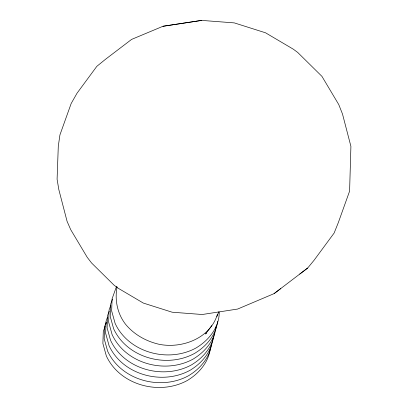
<?xml version="1.0" encoding="UTF-8"?>
<svg xmlns="http://www.w3.org/2000/svg" width="408" height="408" viewBox="0 0 408 408"><rect width="100%" height="100%" fill="white"/><g stroke="black" fill="none" stroke-linecap="round" stroke-linejoin="round"><path stroke-width="0.61" d="M210.339 347.866C209.054 361.386 199.65 372.8 188.399 379.807L187.93 380.144C160.216 395.898 120.115 385.565 106.355 356L102.887 343.516L103.29 331.413L105.142 326.257M211.63 343.072C210.35 356.592 200.945 368.006 189.689 375.013L189.22 375.35C161.512 391.104 121.406 380.776 107.646 351.212L104.178 338.727L104.586 326.619L106.228 322.04M213.073 338.283C211.41 351.543 202.291 362.686 191.153 369.592L190.684 369.929C162.976 385.682 122.869 375.35 109.109 345.785L105.641 333.3L106.049 321.193L107.488 317.184M214.557 332.224C213.277 345.744 203.878 357.163 192.622 364.166L192.153 364.502C164.439 380.251 124.333 369.929 110.573 340.359L107.105 327.874L107.513 315.772L109.155 311.187M216.107 326.482C214.827 340.002 205.423 351.421 194.172 358.423L193.703 358.76C165.985 374.508 125.883 364.186 112.123 334.616L108.656 322.131L109.064 310.029L110.706 305.449M217.637 321.377C215.975 334.637 206.856 345.78 195.718 352.685L195.248 353.022C167.535 368.771 127.434 358.443 113.674 328.879L110.201 316.394L110.609 304.286L112.46 299.13M219.229 312.13C219.422 326.874 209.263 339.767 197.181 347.259L196.712 347.596C168.999 363.344 128.897 353.017 115.138 323.452L111.664 310.967L112.073 298.86L116.178 287.41L116.923 286.406M117.03 287.043C114.582 300.135 117.387 313.757 125.618 324.35C134.212 334.693 146.232 341.379 159.263 344.332C182.269 348.876 210.523 338.145 217.449 314.155M105.754 324.538L106.371 322.82M216.908 316.516L218.821 311.809M211.767 325.604L205.571 334.014L206.438 333.05M274.1 293.617L307.688 268.025L314.119 260.197L334.132 233.039L338.344 222.539L349.595 191.138L350.911 146.37L342.511 114.051L338.762 104.581L321.938 76.362L297.672 52.413L293.275 49.169L265.531 32.798L234.32 22.899L201.69 20.4L163.001 26.265L131.6 39.403L105.509 59.288L96.823 66.346L77.041 93.192L71.181 103.489L59.935 134.895L58.293 146.202L57.089 179.245L58.839 189.649L67.065 221.304L70.701 229.627L87.23 257.331L91.601 263.017L113.898 285.024L117.733 287.966L143.33 303.073L172.12 312.202L202.23 314.507L237.635 309.05L274.1 293.617L280.775 288.543M299.717 274.094L307.688 268.025M201.69 20.4L163.001 26.265"/></g></svg>
